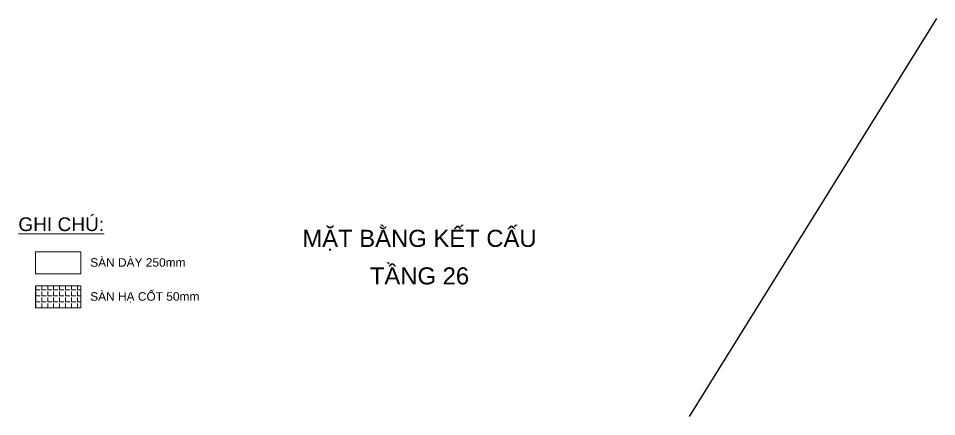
# Model space of a CAD drawing. Header units: millimetres. Extents: x 5400 to 3023951, y -127214 to 225084.
# Drawn here: x 2320866 to 2374718, y -116797 to -93462 of the extents above; entities that cross this region are included whole.
import ezdxf
from ezdxf.enums import TextEntityAlignment as Align

# ---------------------------------------------------------------- set-up
doc = ezdxf.new("R2010")
doc.units = ezdxf.units.MM
doc.header["$LTSCALE"] = 100
doc.layers.add('ccu12-Tencaukien', color=9, linetype='Continuous', lineweight=15)
doc.layers.add('ccu12-Text', color=31, linetype='Continuous')
doc.styles.add('Arial', font='arial.ttf', dxfattribs={"width": 0.7})

msp = doc.modelspace()

# ---------------------------------------------------------------- hatches: boundary and pattern name
at = {"layer": 'ccu12-Tencaukien', "ltscale": 20}
h = msp.add_hatch(dxfattribs=at)
h.set_pattern_fill('ANGLE', color=250, scale=50)
h.set_pattern_definition([(0, (336400, -118800), (0, 349.25), [254, -95.25]), (90, (336400, -118800), (-349.25, 2e-14), [254, -95.25])])
h.paths.add_polyline_path([(2321871.5, -109136.4), (2324531.5, -109136.4), (2324531.5, -110426.4), (2321871.5, -110426.4)])

# ---------------------------------------------------------------- linework, layer by layer
at = {"layer": 'ccu12-Tencaukien', "color": 0, "ltscale": 20}
for points in [[(2321871.5, -107144.3), (2324531.5, -107144.3), (2324531.5, -108434.3), (2321871.5, -108434.3)], [(2321871.5, -109136.4), (2324531.5, -109136.4), (2324531.5, -110426.4), (2321871.5, -110426.4)]]:
    msp.add_lwpolyline(points, close=True, dxfattribs=at)
at = {"layer": 'Defpoints', "color": 1, "ltscale": 0.5}
msp.add_line((2374718.4, -93462, 0), (2360196.5, -116797.4, 0), dxfattribs=at)

# ---------------------------------------------------------------- texts
at = {"layer": 'ccu12-Tencaukien', "color": 31, "style": 'Arial'}
msp.add_text('%%uGHI CHÚ:', height=800, dxfattribs=at).set_placement((2323380.7, -105924.3), align=Align.CENTER)
msp.add_text('%%uGHI CHÚ:', height=800, dxfattribs=at).set_placement((2323380.7, -105924.3), align=Align.CENTER)
for s, p in [('SÀN DÀY 250mm', (2325080, -108014.3)), ('SÀN HẠ CỐT 50mm', (2325080, -110006.4))]:
    msp.add_text(s, height=500, dxfattribs=at).set_placement(p)
at = {"layer": 'ccu12-Text', "color": 31, "style": 'Arial'}
for s, p in [('MẶT BẰNG KẾT CẤU', (2344390, -106351.9)), ('TẦNG 26', (2344390, -108551.9))]:
    msp.add_text(s, height=1000, dxfattribs=at).set_placement(p, align=Align.MIDDLE_CENTER)

doc.saveas('drawing.dxf')
